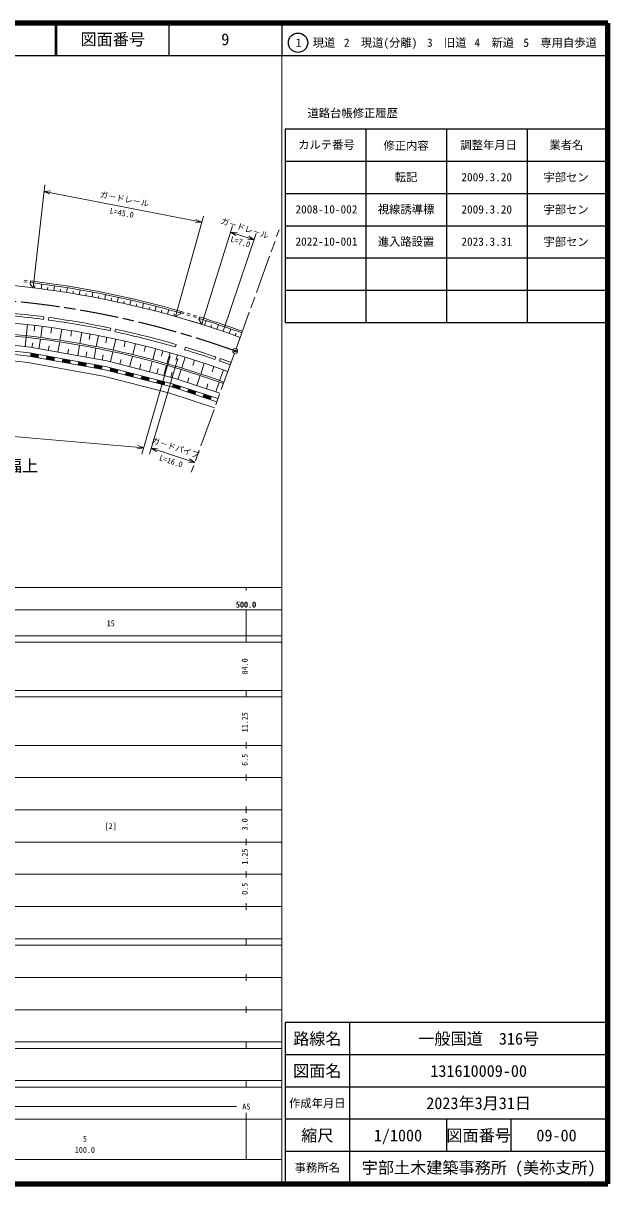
# Model space of a CAD drawing. Units: millimetres, scale not verified. Extents: x 40000 to 680000, y 20000 to 380000.
# Drawn here: x 498893 to 680000, y 20000 to 380000 of the extents above; entities that cross this region are included whole.
import ezdxf
from ezdxf.enums import TextEntityAlignment as Align

# ---------------------------------------------------------------- set-up
doc = ezdxf.new("R2010")
doc.units = ezdxf.units.MM
doc.header["$LTSCALE"] = 1000
doc.header["$PDMODE"] = 32
doc.header["$PDSIZE"] = 500
doc.linetypes.add('CHAIN', pattern=[18.5, 12, -1.5, 3.5, -1.5])
for name, color, linetype, lineweight in [('M-BGD', 7, 'Continuous', 13), ('M-BMK', 2, 'CHAIN', 13), ('M-BMK-SRVR', 3, 'Continuous', 13), ('M-STR-STRC', 7, 'Continuous', 13), ('M-TTL', 2, 'Continuous', 140), ('M-TTL-BAND', 7, 'Continuous', 13), ('M-TTL-FRAM', 2, 'Continuous', 25), ('M-TTL-LINE', 7, 'Continuous', 25)]:
    doc.layers.add(name, color=color, linetype=linetype, lineweight=lineweight)
doc.layers.add('M-OTRS', color=6, linetype='Continuous')
doc.layers.add('M-TTL-TXT', color=7, linetype='Continuous')
doc.styles.add('@ＭＳ ゴシック', font='')
doc.styles.add('ＭＳ ゴシック', font='')
doc.styles.get('@ＭＳ ゴシック').set_extended_font_data('@MS Gothic')
doc.styles.get('ＭＳ ゴシック').set_extended_font_data('MS Gothic')

msp = doc.modelspace()

# ---------------------------------------------------------------- linework, layer by layer
at = {"layer": 'M-BGD'}
for p, q in [((499095, 299769), (500089, 299660)), ((499144, 300266), (500138, 300157)), ((501051, 299029), (501173, 300044)), ((501051, 299029), (501928, 297938)), ((501083, 299551), (501114, 299548)), ((501132, 300048), (501173, 300044)), ((504603, 299108), (504407, 297621)), ((502516, 298620), (502423, 297876)), ((506492, 298096), (506389, 297353)), ((508585, 298555), (508369, 297071)), ((510460, 297517), (510347, 296775)), ((512559, 297948), (512323, 296467)), ((514420, 296884), (514297, 296144)), ((516525, 297287), (516266, 295795)), ((518371, 296198), (518238, 295460)), ((520481, 296572), (520204, 295097)), ((522312, 295458), (522169, 294722)), ((524427, 295803), (524131, 294332)), ((526243, 294664), (526090, 293930)), ((528363, 294980), (528043, 293501)), ((530163, 293817), (529999, 293085)), ((532287, 294104), (531950, 292643)), ((534069, 292910), (533894, 292174)), ((536198, 293175), (535842, 291718)), ((537964, 291957), (537779, 291223)), ((540097, 292193), (539717, 290728)), ((505300, 288927), (505196, 288134)), ((506678, 287935), (506786, 288728)), ((541848, 290957), (541655, 290232)), ((543981, 291157), (543582, 289698)), ((545714, 289891), (545509, 289163)), ((547597, 289883), (546037, 289028)), ((546037, 289028), (554181, 286595)), ((547597, 289883), (547812, 290601)), ((547669, 290122), (548627, 289836)), ((547812, 290601), (548770, 290315)), ((549585, 289550), (550543, 289263)), ((549728, 290029), (550686, 289742)), ((551501, 288977), (552459, 288691)), ((551644, 289456), (552602, 289170)), ((553346, 288165), (553560, 288884)), ((554181, 286595), (553346, 288165)), ((500259, 286523), (499806, 282549)), ((502523, 286256), (502311, 284519)), ((504761, 285972), (504307, 282502)), ((507703, 285571), (507458, 283838)), ((510813, 285112), (510281, 281652)), ((513890, 284621), (513604, 282894)), ((526025, 285398), (525861, 284615)), ((527324, 284304), (527493, 285086)), ((555546, 287736), (555092, 286307)), ((557228, 286407), (556995, 285694)), ((559369, 286491), (558891, 285055)), ((561032, 285139), (560790, 284429)), ((563175, 285194), (562681, 283777)), ((485191, 281327), (501049, 279492)), ((499473, 279674), (499806, 282549)), ((501602, 279393), (501859, 280834)), ((503710, 279018), (504242, 282006)), ((509635, 277961), (510205, 281158)), ((517061, 284077), (516449, 280631)), ((519643, 283606), (519321, 281886)), ((522192, 283116), (521515, 279682)), ((524796, 282589), (524441, 280876)), ((527545, 282005), (526799, 278585)), ((530522, 281338), (530130, 279632)), ((564819, 283820), (564567, 283113)), ((484949, 278536), (500642, 276720)), ((485036, 279533), (500787, 277710)), ((500787, 277710), (524392, 273501)), ((501049, 279492), (524775, 275261)), ((501173, 277235), (503634, 276796)), ((501190, 277334), (503651, 276895)), ((501208, 277432), (503669, 276993)), ((501225, 277531), (503687, 277092)), ((506646, 278494), (506908, 279962)), ((512679, 277418), (512951, 278940)), ((515778, 276866), (516362, 280139)), ((518310, 276414), (518601, 278046)), ((520842, 275963), (521418, 279192)), ((525891, 274975), (526693, 278096)), ((533636, 280603), (532812, 277201)), ((536748, 279830), (536317, 278134)), ((539915, 279003), (539011, 275622)), ((542177, 278388), (541710, 276701)), ((544372, 277771), (543411, 274405)), ((546258, 280350), (546035, 279581)), ((548904, 278733), (549135, 279498)), ((484776, 276543), (500351, 274741)), ((500351, 274741), (523755, 270568)), ((500642, 276720), (524180, 272523)), ((501085, 276743), (503546, 276304)), ((501102, 276841), (503564, 276403)), ((501120, 276940), (503581, 276501)), ((501138, 277038), (503599, 276599)), ((501155, 277137), (503616, 276698)), ((506007, 275865), (508468, 275426)), ((506025, 275964), (508486, 275525)), ((506042, 276062), (508504, 275623)), ((506060, 276161), (508521, 275722)), ((506077, 276259), (508539, 275820)), ((506095, 276357), (508556, 275919)), ((506113, 276456), (508574, 276017)), ((506130, 276554), (508591, 276116)), ((506148, 276653), (508609, 276214)), ((510930, 274988), (513391, 274549)), ((510947, 275086), (513408, 274647)), ((510965, 275184), (513426, 274746)), ((510982, 275283), (513443, 274844)), ((511000, 275381), (513461, 274942)), ((511017, 275480), (513479, 275041)), ((511035, 275578), (513496, 275139)), ((511053, 275677), (513514, 275238)), ((511070, 275775), (513531, 275336)), ((515852, 274110), (518313, 273671)), ((515870, 274208), (518331, 273769)), ((515887, 274307), (518348, 273868)), ((515905, 274405), (518366, 273966)), ((515922, 274504), (518383, 274065)), ((515940, 274602), (518401, 274163)), ((515957, 274701), (518419, 274262)), ((515975, 274799), (518436, 274360)), ((515992, 274897), (518454, 274459)), ((520845, 273626), (523306, 273187)), ((520862, 273724), (523323, 273286)), ((520880, 273823), (523341, 273384)), ((520897, 273921), (523358, 273482)), ((520915, 274020), (523376, 273581)), ((523374, 275511), (523657, 277097)), ((524775, 275261), (545682, 269893)), ((528846, 274216), (529225, 275693)), ((531854, 273443), (532695, 276715)), ((534918, 272657), (535312, 274189)), ((538039, 271855), (538882, 275139)), ((542451, 270722), (543273, 273925)), ((546649, 277110), (546154, 275431)), ((549015, 276400), (547994, 273052)), ((551969, 275481), (551440, 273813)), ((554967, 274510), (553870, 271187)), ((558282, 275718), (558541, 276475)), ((559959, 275987), (559696, 275231)), ((520774, 273232), (523236, 272793)), ((520792, 273331), (523253, 272892)), ((520809, 273429), (523271, 272990)), ((520827, 273527), (523288, 273089)), ((523755, 270568), (544335, 265283)), ((524180, 272523), (544896, 267204)), ((524392, 273501), (545177, 268164)), ((525680, 272241), (528101, 271620)), ((525705, 272338), (528126, 271716)), ((525730, 272435), (528151, 271813)), ((525754, 272532), (528176, 271910)), ((525779, 272629), (528201, 272007)), ((525804, 272726), (528226, 272104)), ((525829, 272823), (528251, 272201)), ((525854, 272919), (528275, 272298)), ((525879, 273016), (528300, 272394)), ((530523, 270998), (532944, 270376)), ((530548, 271095), (532969, 270473)), ((530572, 271192), (532994, 270570)), ((530597, 271288), (533019, 270667)), ((530622, 271385), (533044, 270763)), ((530647, 271482), (533069, 270860)), ((530672, 271579), (533093, 270957)), ((530697, 271676), (533118, 271054)), ((530722, 271773), (533143, 271151)), ((535440, 270045), (537862, 269423)), ((535465, 270142), (537887, 269520)), ((535490, 270239), (537911, 269617)), ((535515, 270335), (537936, 269714)), ((535540, 270432), (537961, 269810)), ((535565, 270529), (537986, 269907)), ((540245, 271289), (540662, 272915)), ((544657, 270156), (545059, 271723)), ((546843, 269512), (547848, 272574)), ((549756, 268555), (550234, 270012)), ((552689, 267593), (553713, 270712)), ((557979, 273496), (557411, 271841)), ((560937, 272463), (559725, 269058)), ((535366, 269754), (537787, 269132)), ((535390, 269851), (537812, 269229)), ((535415, 269948), (537837, 269326)), ((540208, 268511), (542630, 267889)), ((540233, 268608), (542655, 267986)), ((540258, 268704), (542680, 268083)), ((540283, 268801), (542705, 268179)), ((540308, 268898), (542729, 268276)), ((540333, 268995), (542754, 268373)), ((540358, 269092), (542779, 268470)), ((540383, 269189), (542804, 268567)), ((540407, 269286), (542829, 268664)), ((544896, 267204), (558913, 262603)), ((545055, 267257), (547431, 266477)), ((545086, 267352), (547462, 266572)), ((545118, 267447), (547493, 266667)), ((545149, 267542), (547524, 266762)), ((545177, 268164), (559225, 263553)), ((545180, 267637), (547555, 266857)), ((545211, 267732), (547586, 266952)), ((545242, 267827), (547618, 267047)), ((545274, 267922), (547649, 267142)), ((545305, 268017), (547680, 267237)), ((545682, 269893), (559786, 265263)), ((550055, 266457), (552431, 265678)), ((555643, 266623), (556128, 268100)), ((558597, 265653), (559595, 268695)), ((544335, 265283), (558204, 260730)), ((549806, 265697), (552181, 264918)), ((549837, 265792), (552212, 265013)), ((549868, 265887), (552243, 265108)), ((549899, 265982), (552275, 265203)), ((549931, 266077), (552306, 265298)), ((549962, 266172), (552337, 265393)), ((549993, 266267), (552368, 265488)), ((550024, 266362), (552399, 265583)), ((554556, 264138), (556932, 263358)), ((554588, 264233), (556963, 263453)), ((554619, 264328), (556994, 263548)), ((554650, 264423), (557025, 263643)), ((554681, 264518), (557056, 263738)), ((554712, 264613), (557088, 263833)), ((554744, 264708), (557119, 263928)), ((554775, 264803), (557150, 264023)), ((554806, 264898), (557181, 264118))]:
    msp.add_line(p, q, dxfattribs=at)
for centre, radius, start, end in [((465936, 6105), 294044, 70.0835, 86.76898), ((465936, 6105), 295544, 73.94553, 83.16398), ((465936, 6105), 296044, 73.94455, 83.16398), ((469317, 15031), 273250, 70.11135, 90.62057), ((469317, 15031), 275450, 82.51565, 86.53423), ((469317, 15031), 276250, 82.51565, 86.53423), ((469317, 15031), 276250, 78.15408, 82.20454), ((465936, 6105), 295544, 70.0835, 72.78233), ((465936, 6105), 296044, 70.0835, 72.78332), ((469317, 15031), 269750, 70.11135, 87.3466), ((469317, 15031), 275450, 78.15408, 82.20454), ((469317, 15031), 276250, 73.82805, 77.84297), ((469317, 15031), 269250, 70.11135, 87.34584), ((469317, 15031), 275450, 73.82805, 77.84297), ((469317, 15031), 275450, 71.15661, 73.20583), ((469317, 15031), 276250, 71.15661, 73.20583), ((469317, 15031), 275450, 70.11135, 70.8455), ((469317, 15031), 276250, 70.11135, 70.8455)]:
    msp.add_arc(centre, radius, start, end, dxfattribs=at)
at = {"layer": 'M-BMK'}
for p, q in [((564826, 279036), (578179, 315945)), ((564316, 277625), (550963, 240716))]:
    msp.add_line(p, q, dxfattribs=at)
msp.add_arc((469317, 15031), 280000, 70.26483, 90.4671, dxfattribs=at)
at = {"layer": 'M-BMK-SRVR'}
msp.add_circle((564571, 278330), 750, dxfattribs=at)
msp.add_point((564571, 278330), dxfattribs=at)
msp.add_point((564571, 278330), dxfattribs=at)
at = {"layer": 'M-OTRS'}
msp.add_point((564571, 278330), dxfattribs=at)
at = {"layer": 'M-STR-STRC'}
for p, q in [((501928, 297938), (505603, 329821)), ((507369, 327969), (505374, 327834)), ((505374, 327834), (554217, 318243)), ((505374, 327834), (507170, 326954)), ((546037, 289028), (554757, 320169)), ((552222, 318107), (554217, 318243)), ((554217, 318243), (552421, 319123)), ((554181, 286595), (563727, 317140)), ((560790, 284429), (571083, 314742)), ((570440, 312848), (563130, 315231)), ((565127, 315125), (563130, 315231)), ((563130, 315231), (564806, 314140)), ((570440, 312848), (568763, 313939)), ((568443, 312955), (570440, 312848)), ((544400, 276722), (535688, 246357)), ((546791, 276025), (537966, 246294)), ((536240, 248280), (443507, 256314)), ((536240, 248280), (534360, 248962)), ((534270, 247931), (536240, 248280)), ((538535, 248211), (552064, 243760)), ((540532, 248099), (538535, 248211)), ((538535, 248211), (540208, 247116)), ((552064, 243760), (550391, 244856)), ((550067, 243872), (552064, 243760))]:
    msp.add_line(p, q, dxfattribs=at)
at = {"layer": 'M-TTL'}
for p, q in [((680000, 380000), (40000, 380000)), ((680000, 20000), (680000, 380000)), ((40000, 20000), (680000, 20000))]:
    msp.add_line(p, q, dxfattribs=at)
at = {"layer": 'M-TTL-BAND'}
for p, q in [((579000, 20000), (579000, 370000)), ((40000, 205000), (579000, 205000)), ((568000, 205000), (568000, 204000)), ((68000, 198000), (579000, 198000)), ((568000, 188000), (568000, 198000)), ((40000, 190000), (579000, 190000)), ((40000, 188000), (579000, 188000)), ((40000, 173000), (579000, 173000)), ((568000, 171000), (568000, 173000)), ((40000, 171000), (579000, 171000)), ((40000, 156000), (579000, 156000)), ((568000, 155000), (568000, 157000)), ((46000, 146000), (579000, 146000)), ((568000, 145000), (568000, 147000)), ((568000, 135000), (568000, 137000)), ((52000, 136000), (579000, 136000)), ((46000, 126000), (579000, 126000)), ((568000, 125000), (568000, 127000)), ((52000, 116000), (579000, 116000)), ((568000, 115000), (568000, 117000)), ((46000, 106000), (579000, 106000)), ((568000, 105000), (568000, 107000)), ((40000, 96000), (579000, 96000)), ((40000, 94000), (579000, 94000)), ((568000, 94000), (568000, 96000)), ((49000, 84000), (579000, 84000)), ((568000, 83000), (568000, 85000)), ((40000, 74000), (579000, 74000)), ((568000, 73000), (568000, 75000)), ((40000, 64000), (579000, 64000)), ((40000, 62000), (579000, 62000)), ((568000, 62000), (568000, 64000)), ((40000, 52000), (579000, 52000)), ((568000, 50000), (568000, 52000)), ((40000, 50000), (579000, 50000)), ((71000, 44000), (565000, 44000)), ((40000, 40000), (579000, 40000)), ((568000, 27500), (568000, 42000)), ((68000, 27500), (579000, 27500))]:
    msp.add_line(p, q, dxfattribs=at)
at = {"layer": 'M-TTL-FRAM'}
for p, q in [((580000, 347197), (580000, 287197)), ((580000, 347197), (680000, 347197)), ((580000, 287197), (680000, 287197)), ((680000, 70000), (580000, 70000)), ((580000, 70000), (580000, 20000))]:
    msp.add_line(p, q, dxfattribs=at)
at = {"layer": 'M-TTL-LINE'}
for p, q in [((508747, 380000), (508747, 370000)), ((509247, 380000), (509247, 370000)), ((543997, 380000), (543997, 370000)), ((579000, 380000), (579000, 370000)), ((40000, 370000), (680000, 370000)), ((605000, 347197), (605000, 287197)), ((630000, 347197), (630000, 287197)), ((655000, 347197), (655000, 287197)), ((580000, 337197), (680000, 337197)), ((580000, 327197), (680000, 327197)), ((580000, 317197), (680000, 317197)), ((580000, 307197), (680000, 307197)), ((580000, 297197), (680000, 297197)), ((600000, 70000), (600000, 20000)), ((680000, 60000), (580000, 60000)), ((680000, 50000), (580000, 50000)), ((680000, 40000), (580000, 40000)), ((630000, 40000), (630000, 30000)), ((650000, 40000), (650000, 30000)), ((680000, 30000), (580000, 30000))]:
    msp.add_line(p, q, dxfattribs=at)
msp.add_circle((584031, 373958), 3000, dxfattribs=at)

# ---------------------------------------------------------------- texts
at = {"layer": 'M-BGD', "style": 'ＭＳ ゴシック'}
msp.add_text('於福上', height=3666, dxfattribs=at).set_placement((496012, 242694), align=Align.MIDDLE_CENTER)
at = {"layer": 'M-STR-STRC', "style": 'ＭＳ ゴシック'}
for s, rotation, p in [('ガ－ドレ－ル', 348.891, (529988, 324020)), ('ガ－ドレ－ル', 341.945, (567095, 314990)), ('ガ－ドパイプ', 341.789, (545612, 246936))]:
    msp.add_text(s, height=1833, rotation=rotation, dxfattribs=at).set_placement(p, align=Align.BOTTOM_CENTER)
at = {"layer": 'M-STR-STRC', "style": '@ＭＳ ゴシック'}
for s, rotation, p in [('L=45.0', 348.891, (529603, 322057)), ('L=7.0', 341.946, (566475, 313089)), ('L=16.0', 341.789, (544987, 245036))]:
    msp.add_text(s, height=1833, rotation=rotation, dxfattribs=at).set_placement(p, align=Align.TOP_CENTER)
at = {"layer": 'M-TTL-BAND', "style": 'ＭＳ ゴシック'}
for s, p in [('500.0', (567844, 198195)), ('500.0', (568000, 198195)), ('15', (526000, 192405)), ('[2]', (526000, 129500)), ('AS', (568000, 42500)), ('5', (518000, 32523)), ('100.0', (518000, 29033))]:
    msp.add_text(s, height=1833, dxfattribs=at).set_placement(p, align=Align.BOTTOM_CENTER)
for s, p in [('84.0', (569000, 180500)), ('11.25', (569000, 163174)), ('6.5', (569000, 151500)), ('3.0', (569000, 131500)), ('1.25', (569000, 121500)), ('0.5', (569000, 111500))]:
    msp.add_text(s, height=1833, rotation=90, dxfattribs=at).set_placement(p, align=Align.BOTTOM_CENTER)
at = {"layer": 'M-TTL-TXT', "style": 'ＭＳ ゴシック'}
for s, height, p in [('図面番号', 3666, (526622, 375000)), ('9', 3666, (561497, 375000)), ('1\u3000現道', 2566, (589448, 373958)), ('2\u3000現道(分離)', 2566, (609619, 373958)), ('3\u3000旧道', 2566, (630121, 373958)), ('4\u3000新道', 2566, (644824, 373958)), ('5\u3000専用自歩道', 2566, (665228, 373958)), ('道路台帳修正履歴', 2566, (600968, 352113)), ('カルテ番号', 2566, (592839, 342277)), ('修正内容', 2566, (617509, 342023)), ('調整年月日', 2566, (643089, 342197)), ('業者名', 2566, (667134, 342197)), ('転記', 2566, (617500, 332245)), ('2009.3.20', 2566, (642500, 332245)), ('宇部セン', 2566, (667077, 332189)), ('2008-10-002', 2566, (592839, 322277)), ('視線誘導標', 2566, (617500, 322245)), ('2009.3.20', 2566, (642500, 322245)), ('宇部セン', 2566, (667077, 322189)), ('2022-10-001', 2566, (592839, 312277)), ('進入路設置', 2566, (617500, 312245)), ('2023.3.31', 2566, (642500, 312245)), ('宇部セン', 2566, (667077, 312189)), ('路線名', 3666, (590000, 65000)), ('路線名', 3666, (590000, 65000)), ('一般国道\u3000316号', 3666, (640000, 65000)), ('図面名', 3666, (590000, 55000)), ('図面名', 3666, (590000, 55000)), ('131610009-00', 3666, (640000, 55000)), ('2023年3月31日', 3666, (640000, 45000)), ('作成年月日', 2566, (590000, 45000)), ('作成年月日', 2566, (590000, 45000)), ('縮尺', 3666, (590000, 35000)), ('縮尺', 3666, (590000, 35000)), ('1/1000', 3666, (615000, 35000)), ('図面番号', 3666, (640000, 35000)), ('図面番号', 3666, (640000, 35000)), ('09-00', 3666, (664125, 35000)), ('事務所名', 2566, (590000, 25000)), ('事務所名', 2566, (590000, 25000)), ('宇部土木建築事務所 (美祢支所)', 3666, (640000, 25000))]:
    msp.add_text(s, height=height, dxfattribs=at).set_placement(p, align=Align.MIDDLE_CENTER)

doc.saveas('drawing.dxf')
